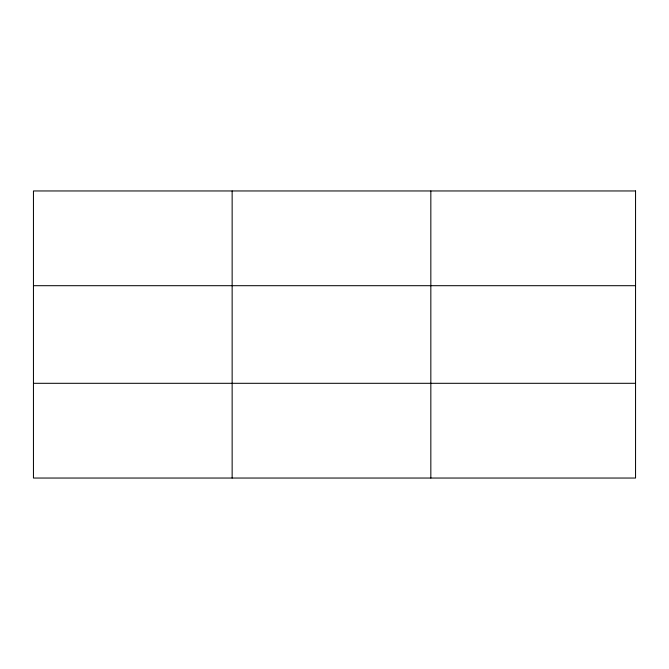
<?xml version="1.0" encoding="UTF-8"?>
<svg xmlns="http://www.w3.org/2000/svg" width="669" height="669" viewBox="0 0 669 669"><rect width="100%" height="100%" fill="white"/><g stroke="black" fill="none" stroke-linecap="round" stroke-linejoin="round"><path stroke-width="1" d="M232.143 478.042L232.143 190.958M430.836 478.042L430.836 190.958M33.45 285.696L635.55 285.696M33.45 383.304L635.55 383.304M635.55 190.958L635.55 478.042L33.45 478.042L33.45 190.958L635.55 190.958"/></g></svg>
